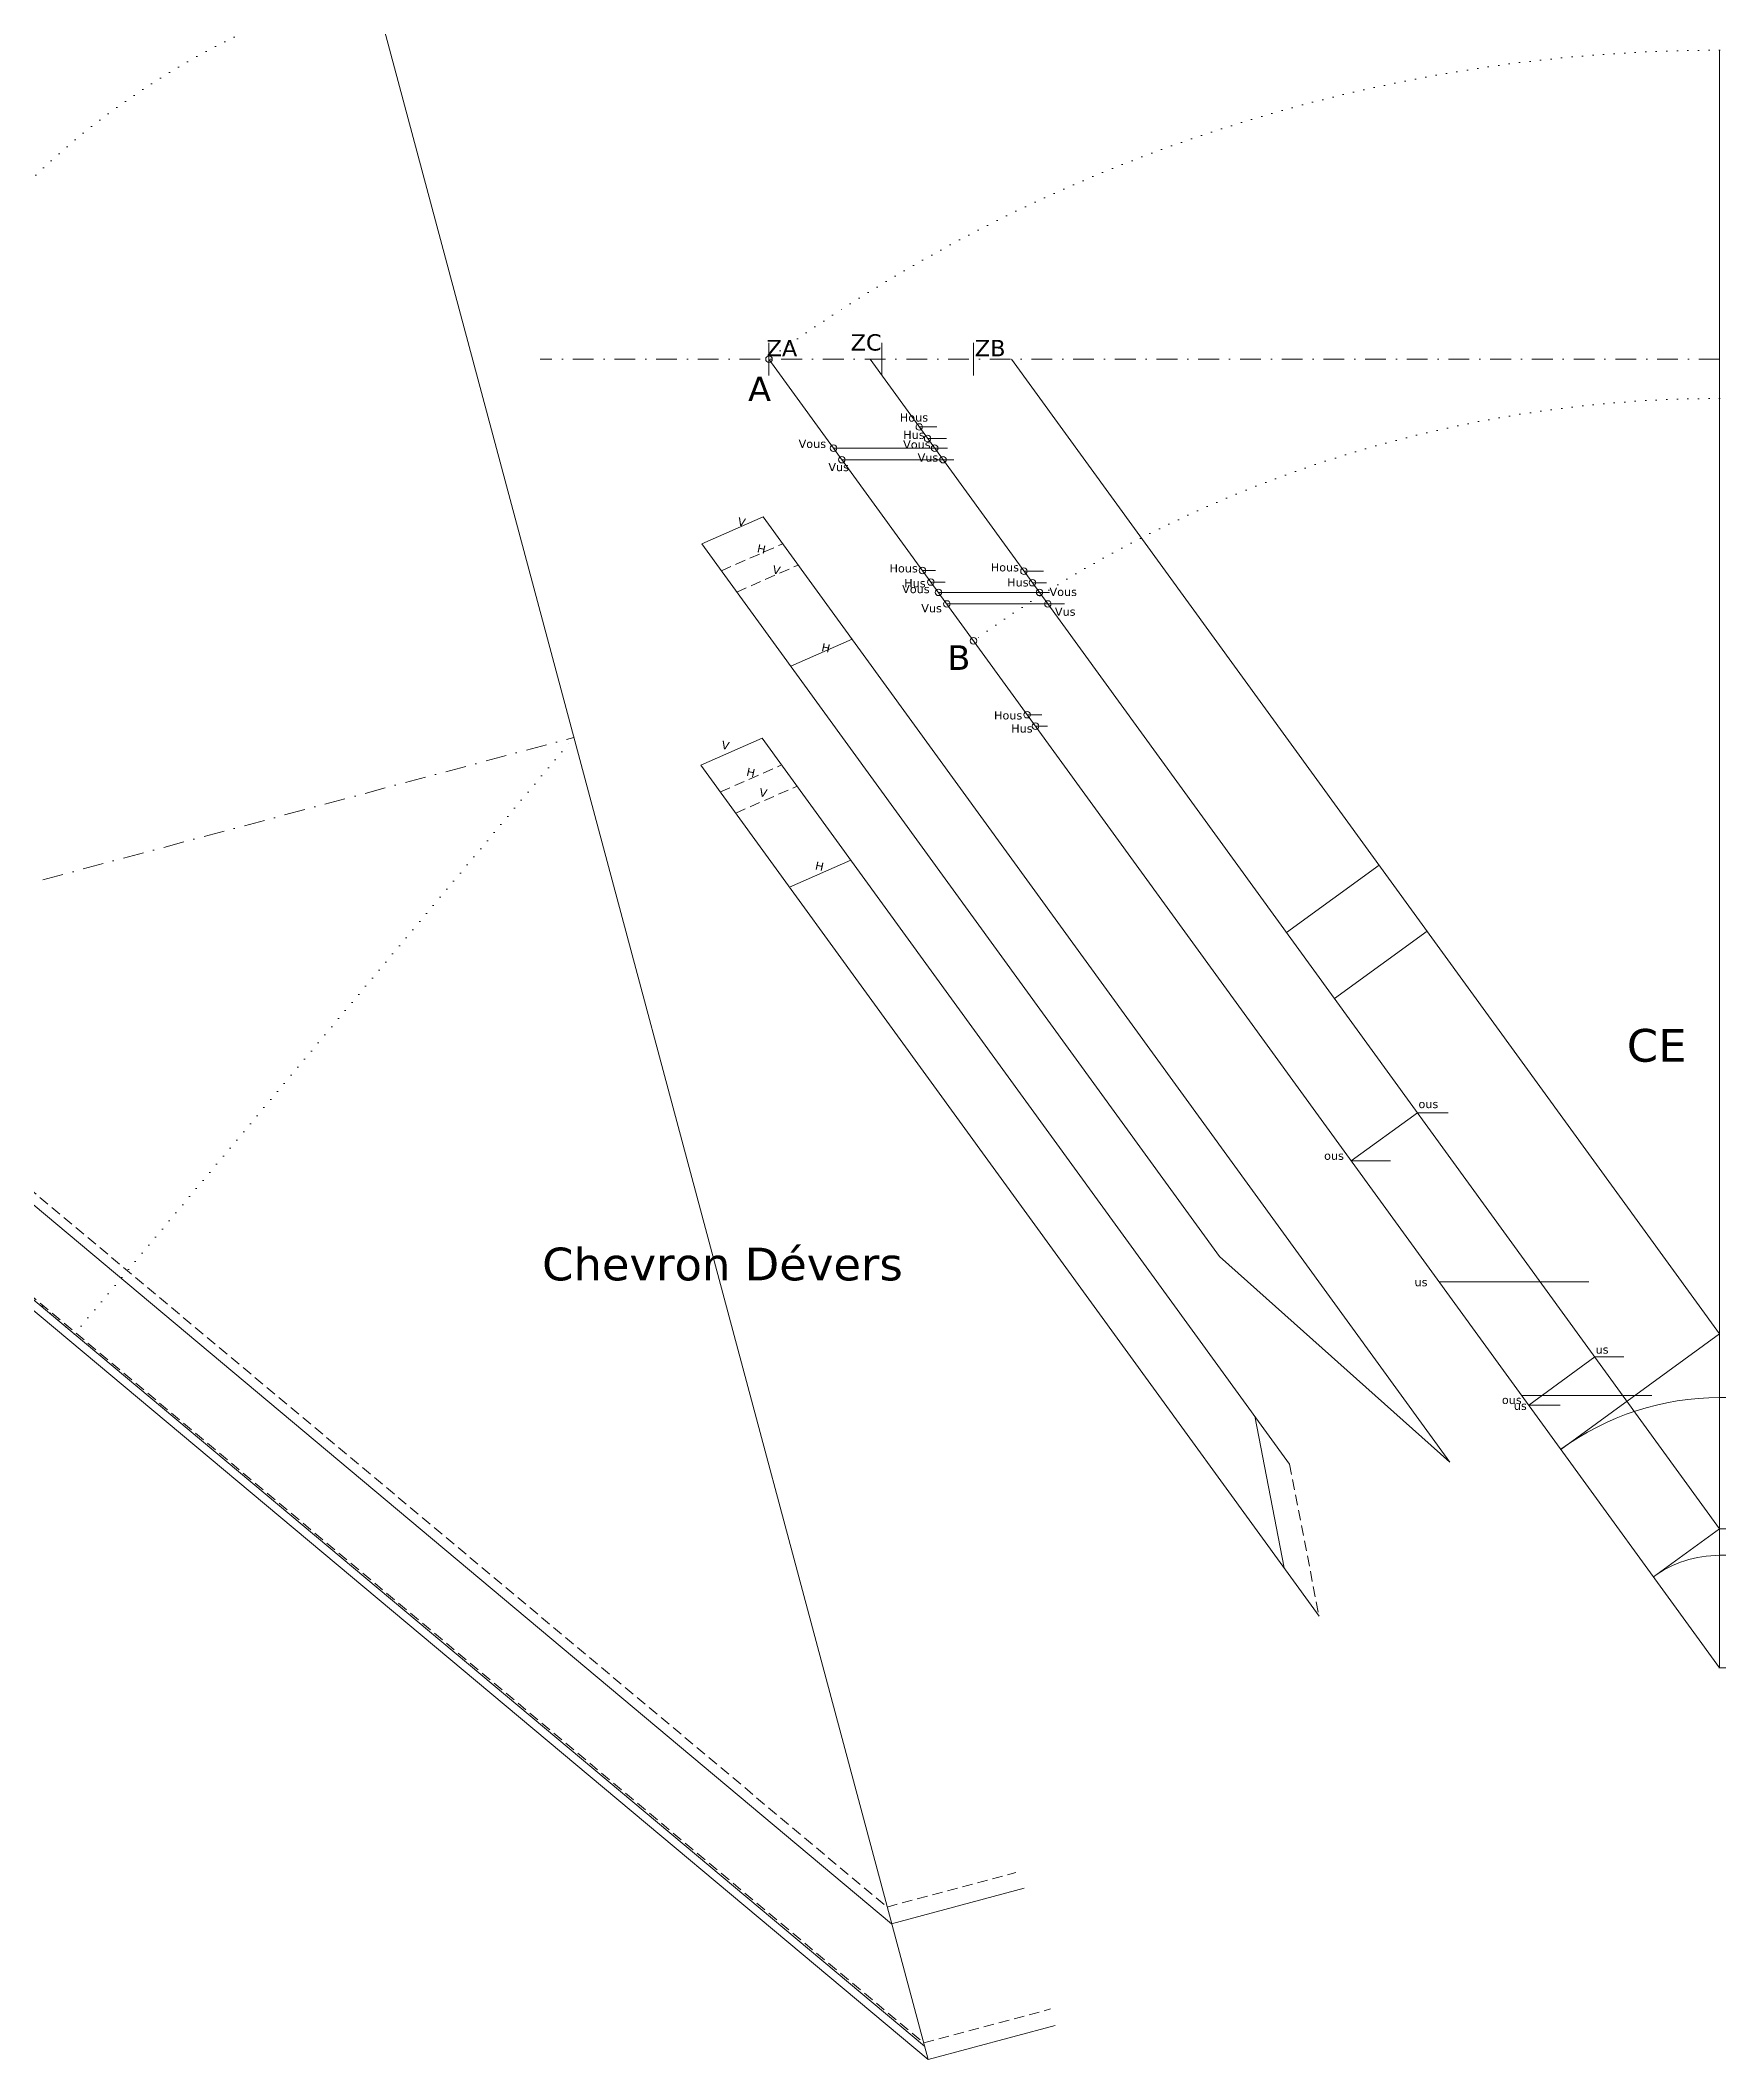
# Model space of a CAD drawing. Header units: millimetres. Extents: x -3200 to 2127, y -239 to 2121.
# Drawn here: x -1403 to -377, y -239 to 995 of the extents above; entities that cross this region are included whole.
import ezdxf

# ---------------------------------------------------------------- set-up
doc = ezdxf.new("R2010")
doc.units = ezdxf.units.MM
for name, pattern in [('DASHDOT', [25.4, 12.7, -6.35, 0, -6.35]), ('DASHED', [19.05, 12.7, -6.35]), ('DOT', [6.35, 0, -6.35]), ('HIDDEN', [9.525, 6.35, -3.175])]:
    doc.linetypes.add(name, pattern=pattern)
for name, color, linetype, lineweight, true_color in [('0_ch_chevron', 3, 'Continuous', 0, 0x00ff00), ('0_vpb_ch_devers', 7, 'Continuous', 0, 0xffffff), ('0_vue', 7, 'Continuous', 0, 0xffffff), ('1_coupe_empanon_1', 7, 'Continuous', 0, 0xffffff), ('1_coupe_empanon_2', 7, 'Continuous', 0, 0xffffff), ('2_herse_ch_panne', 6, 'Continuous', 0, 0xff00ff), ('2_herse_chevron', 3, 'Continuous', 0, 0x00ff00), ('2_herse_versant', 4, 'Continuous', 0, 0x00ffff), ('3_verif_empanon_1', 2, 'Continuous', 0, 0xffff00), ('3_verif_empanon_2', 2, 'Continuous', 0, 0xffff00)]:
    doc.layers.add(name, color=color, linetype=linetype, lineweight=lineweight, true_color=true_color)
doc.styles.add('textstyle100', font='')
doc.styles.add('textstyle101', font='')
doc.styles.add('textstyle102', font='')
doc.styles.add('textstyle103', font='')
doc.styles.add('textstyle104', font='')
doc.styles.add('textstyle105', font='')
doc.styles.add('textstyle106', font='')
doc.styles.add('textstyle107', font='')
doc.styles.add('textstyle108', font='')
doc.styles.add('textstyle109', font='')
doc.styles.add('textstyle12', font='')
doc.styles.add('textstyle121', font='')
doc.styles.add('textstyle123', font='')
doc.styles.add('textstyle125', font='')
doc.styles.add('textstyle127', font='')
doc.styles.add('textstyle129', font='')
doc.styles.add('textstyle131', font='')
doc.styles.add('textstyle133', font='')
doc.styles.add('textstyle135', font='')
doc.styles.add('textstyle14', font='')
doc.styles.add('textstyle15', font='')
doc.styles.add('textstyle21', font='')
doc.styles.add('textstyle27', font='')
doc.styles.add('textstyle28', font='')
doc.styles.add('textstyle29', font='')
doc.styles.add('textstyle30', font='')
doc.styles.add('textstyle31', font='')
doc.styles.add('textstyle32', font='')
doc.styles.add('textstyle33', font='')
doc.styles.add('textstyle34', font='')
doc.styles.add('textstyle35', font='')
doc.styles.add('textstyle36', font='')
doc.styles.add('textstyle37', font='')
doc.styles.add('textstyle88', font='')
doc.styles.add('textstyle89', font='')
doc.styles.add('textstyle92', font='')
doc.styles.add('textstyle93', font='')
doc.styles.get('textstyle100').set_extended_font_data('DejaVu Sans')
doc.styles.get('textstyle101').set_extended_font_data('DejaVu Sans')
doc.styles.get('textstyle102').set_extended_font_data('DejaVu Sans')
doc.styles.get('textstyle103').set_extended_font_data('DejaVu Sans')
doc.styles.get('textstyle104').set_extended_font_data('DejaVu Sans')
doc.styles.get('textstyle105').set_extended_font_data('DejaVu Sans')
doc.styles.get('textstyle106').set_extended_font_data('DejaVu Sans')
doc.styles.get('textstyle107').set_extended_font_data('DejaVu Sans')
doc.styles.get('textstyle108').set_extended_font_data('DejaVu Sans')
doc.styles.get('textstyle109').set_extended_font_data('DejaVu Sans')
doc.styles.get('textstyle12').set_extended_font_data('DejaVu Sans')
doc.styles.get('textstyle121').set_extended_font_data('DejaVu Sans')
doc.styles.get('textstyle123').set_extended_font_data('DejaVu Sans')
doc.styles.get('textstyle125').set_extended_font_data('DejaVu Sans')
doc.styles.get('textstyle127').set_extended_font_data('DejaVu Sans')
doc.styles.get('textstyle129').set_extended_font_data('DejaVu Sans')
doc.styles.get('textstyle131').set_extended_font_data('DejaVu Sans')
doc.styles.get('textstyle133').set_extended_font_data('DejaVu Sans')
doc.styles.get('textstyle135').set_extended_font_data('DejaVu Sans')
doc.styles.get('textstyle14').set_extended_font_data('DejaVu Sans')
doc.styles.get('textstyle15').set_extended_font_data('DejaVu Sans')
doc.styles.get('textstyle21').set_extended_font_data('DejaVu Sans')
doc.styles.get('textstyle27').set_extended_font_data('DejaVu Sans')
doc.styles.get('textstyle28').set_extended_font_data('DejaVu Sans')
doc.styles.get('textstyle29').set_extended_font_data('DejaVu Sans')
doc.styles.get('textstyle30').set_extended_font_data('DejaVu Sans')
doc.styles.get('textstyle31').set_extended_font_data('DejaVu Sans')
doc.styles.get('textstyle32').set_extended_font_data('DejaVu Sans')
doc.styles.get('textstyle33').set_extended_font_data('DejaVu Sans')
doc.styles.get('textstyle34').set_extended_font_data('DejaVu Sans')
doc.styles.get('textstyle35').set_extended_font_data('DejaVu Sans')
doc.styles.get('textstyle36').set_extended_font_data('DejaVu Sans')
doc.styles.get('textstyle37').set_extended_font_data('DejaVu Sans')
doc.styles.get('textstyle88').set_extended_font_data('DejaVu Sans')
doc.styles.get('textstyle89').set_extended_font_data('DejaVu Sans')
doc.styles.get('textstyle92').set_extended_font_data('DejaVu Sans')
doc.styles.get('textstyle93').set_extended_font_data('DejaVu Sans')

msp = doc.modelspace()

# ---------------------------------------------------------------- linework, layer by layer
at = {"layer": '0_ch_chevron'}
for p, q in [((-1586.2, 432.4), (-883, -156.4)), ((-1644.5, 416.8), (-860.7, -239.5)), ((-376.8, 85.1), (449.1, 85.1)), ((-376.8, 0), (400, 0)), ((-883, -156.4), (-802, -134.7)), ((-860.7, -239.5), (-783.1, -218.7))]:
    msp.add_line(p, q, dxfattribs=at)
at = {"layer": '0_ch_chevron', "linetype": 'HIDDEN'}
for p, q in [((-1579, 434.3), (-885.7, -146.2)), ((-1637.3, 418.7), (-863.4, -229.2)), ((-885.7, -146.2), (-807.1, -125.1)), ((-863.4, -229.2), (-785.8, -208.5))]:
    msp.add_line(p, q, dxfattribs=at)
at = {"layer": '0_vpb_ch_devers', "linetype": 'DOT'}
msp.add_line((-1382.7, 204), (-1077.3, 568.8), dxfattribs=at)
msp.add_arc((-1077.3, 568.8), 475.8, 105, 230.0606, dxfattribs=at)
at = {"layer": '0_vue', "color": 1, "true_color": 0xff0000}
for p, q in [((-1200.4, 1028.3), (-860.7, -239.5)), ((-376.8, 0), (-376.8, 988.9))]:
    msp.add_line(p, q, dxfattribs=at)
at = {"layer": '0_vue'}
for p, q in [((-958, 810), (-958, 790)), ((-889, 810), (-889, 790)), ((-832.9, 810), (-832.9, 790)), ((-958, 800), (-376.8, 0)), ((-896.2, 800), (-376.8, 85.1)), ((-809.7, 800), (-376.8, 204.2)), ((-641.6, 449.6), (-585, 490.8)), ((-612.2, 409.2), (-555.6, 450.3)), ((-1638.7, 418.3), (-862.9, -231.2))]:
    msp.add_line(p, q, dxfattribs=at)
at = {"layer": '0_vue', "linetype": 'DASHDOT'}
for p, q in [((-376.8, 800), (-1098, 800)), ((-3200, 0), (-1077.3, 568.8))]:
    msp.add_line(p, q, dxfattribs=at)
at = {"layer": '1_coupe_empanon_1'}
for p, q in [((-855.4, 758.6), (-866.1, 758.6)), ((-918.5, 745.6), (-848.8, 745.6)), ((-918.5, 745.6), (-856.7, 745.6)), ((-849.5, 751.5), (-861, 751.5)), ((-913.4, 738.6), (-845, 738.6)), ((-913.4, 738.6), (-851.6, 738.6)), ((-856.1, 670.9), (-864.2, 670.9)), ((-850.2, 663.8), (-859.1, 663.8)), ((-602, 310), (-561.5, 339.4)), ((-561.5, 339.4), (-542.7, 339.4)), ((-602, 310), (-578, 310)), ((-453.1, 190.1), (-493.5, 160.7)), ((-453.1, 190.1), (-435.3, 190.1)), ((-493.5, 160.7), (-474.3, 160.7))]:
    msp.add_line(p, q, dxfattribs=at)
for centre in [(-866.1, 758.6), (-861, 751.5), (-918.5, 745.6), (-856.7, 745.6), (-913.4, 738.6), (-851.6, 738.6), (-864.2, 670.9), (-859.1, 663.8)]:
    msp.add_circle(centre, 2, dxfattribs=at)
at = {"layer": '1_coupe_empanon_2'}
for p, q in [((-790.1, 670.4), (-802.1, 670.4)), ((-854.4, 657.5), (-786.5, 657.5)), ((-854.4, 657.5), (-792.6, 657.5)), ((-788.4, 663.4), (-796.9, 663.4)), ((-849.3, 650.4), (-777.3, 650.4)), ((-849.3, 650.4), (-787.5, 650.4)), ((-791.2, 582.7), (-800.1, 582.7)), ((-787.7, 575.7), (-795, 575.7)), ((-548.1, 235.9), (-456.7, 235.9)), ((-548.1, 235.9), (-486.3, 235.9)), ((-497.8, 166.6), (-418.3, 166.6)), ((-497.8, 166.6), (-436, 166.6))]:
    msp.add_line(p, q, dxfattribs=at)
for centre in [(-802.1, 670.4), (-854.4, 657.5), (-796.9, 663.4), (-792.6, 657.5), (-849.3, 650.4), (-787.5, 650.4), (-800.1, 582.7), (-795, 575.7)]:
    msp.add_circle(centre, 2, dxfattribs=at)
at = {"layer": '2_herse_ch_panne'}
for p, q in [((-473.8, 133.6), (-376.8, 204.2)), ((-417.2, 55.7), (-376.8, 85.1)), ((-376.8, 68.8), (449.1, 68.8))]:
    msp.add_line(p, q, dxfattribs=at)
at = {"layer": '2_herse_ch_panne', "linetype": 'DASHED'}
msp.add_line((-376.8, 165.2), (517.9, 165.2), dxfattribs=at)
at = {"layer": '2_herse_ch_panne'}
for radius in [165.2, 68.8]:
    msp.add_arc((-376.8, 0), radius, 90, 126, dxfattribs=at)
at = {"layer": '2_herse_chevron'}
for p, q in [((-417.2, 55.7), (-376.8, 85.1)), ((-376.8, 0), (762.4, 0))]:
    msp.add_line(p, q, dxfattribs=at)
at = {"layer": '2_herse_chevron', "linetype": 'DASHED'}
msp.add_line((-376.8, 68.8), (762.4, 68.8), dxfattribs=at)
at = {"layer": '2_herse_chevron'}
msp.add_arc((-376.8, 0), 68.8, 90, 126, dxfattribs=at)
at = {"layer": '2_herse_versant', "linetype": 'DOT'}
msp.add_line((-376.8, 0), (762.4, 0), dxfattribs=at)
at = {"layer": '2_herse_versant'}
for centre in [(-958, 800), (-832.9, 627.8)]:
    msp.add_circle(centre, 2, dxfattribs=at)
at = {"layer": '2_herse_versant', "linetype": 'DOT'}
for radius in [988.9, 776]:
    msp.add_arc((-376.8, 0), radius, 90, 126, dxfattribs=at)
at = {"layer": '3_verif_empanon_1'}
for p, q in [((-999, 687.1), (-961.5, 703.6)), ((-961.5, 703.6), (-541.7, 125.7)), ((-999, 687.1), (-682.5, 251.5)), ((-944.7, 612.4), (-907.2, 628.8)), ((-682.5, 251.5), (-541.7, 125.7))]:
    msp.add_line(p, q, dxfattribs=at)
at = {"layer": '3_verif_empanon_1', "linetype": 'HIDDEN'}
for p, q in [((-987.1, 670.7), (-949.6, 687.2)), ((-977.7, 657.7), (-940.2, 674.2))]:
    msp.add_line(p, q, dxfattribs=at)
at = {"layer": '3_verif_empanon_2'}
for p, q in [((-999.7, 551.9), (-962.2, 568.4)), ((-962.2, 568.4), (-639.7, 124.5)), ((-999.7, 551.9), (-621.7, 31.7)), ((-945.4, 477.2), (-907.9, 493.7)), ((-661, 153.9), (-643, 61.1))]:
    msp.add_line(p, q, dxfattribs=at)
at = {"layer": '3_verif_empanon_2', "linetype": 'HIDDEN'}
for p, q in [((-987.7, 535.5), (-950.3, 552)), ((-978.3, 522.6), (-940.8, 539)), ((-639.7, 124.5), (-621.7, 31.7))]:
    msp.add_line(p, q, dxfattribs=at)

# ---------------------------------------------------------------- texts
at = {"layer": '0_vue', "char_height": 4, "attachment_point": 1}
for s, insert, style in [('\\H10;ZC', (-908.1, 815.3), 'textstyle21'), ('\\H10;ZA', (-959.5, 811.8), 'textstyle15'), ('\\H10;ZB', (-832.2, 811.8), 'textstyle14'), ('\\H20;CE', (-433.5, 390.6), 'textstyle12'), ('\\H20;Chevron Dévers', (-1096.7, 256.9), 'textstyle27')]:
    msp.add_mtext(s, dxfattribs=dict(at, insert=insert, style=style))
at = {"layer": '1_coupe_empanon_1', "char_height": 4, "attachment_point": 1}
for s, insert, style in [('\\H5;Hous', (-878, 766.9), 'textstyle88'), ('\\H5;Hus', (-875.9, 756.3), 'textstyle92'), ('\\H5;Vous', (-939.9, 750.8), 'textstyle28'), ('\\H5;Vous', (-876, 750.4), 'textstyle29'), ('\\H5;Vus', (-867.1, 742.4), 'textstyle31'), ('\\H5;Vus', (-921.7, 736.6), 'textstyle30'), ('\\H5;Hous', (-884.3, 674.7), 'textstyle89'), ('\\H5;Hus', (-875.3, 665.6), 'textstyle93'), ('\\H5;ous', (-560.9, 347.2), 'textstyle33'), ('\\H5;ous', (-618.6, 315.6), 'textstyle32'), ('\\H5;us', (-452.6, 197.1), 'textstyle35'), ('\\H5;us', (-502.6, 162.7), 'textstyle34')]:
    msp.add_mtext(s, dxfattribs=dict(at, insert=insert, style=style))
at = {"layer": '1_coupe_empanon_2', "char_height": 4, "attachment_point": 1}
for s, insert, style in [('\\H5;Hous', (-822.4, 675.3), 'textstyle104'), ('\\H5;Vous', (-876.6, 662), 'textstyle102'), ('\\H5;Hus', (-812.4, 666.1), 'textstyle107'), ('\\H5;Vous', (-786.5, 660.3), 'textstyle103'), ('\\H5;Vus', (-864.9, 650.3), 'textstyle100'), ('\\H5;Vus', (-783.2, 648.2), 'textstyle101'), ('\\H5;Hous', (-820.4, 584.8), 'textstyle105'), ('\\H5;Hus', (-809.9, 576.8), 'textstyle106'), ('\\H5;us', (-563.3, 238.3), 'textstyle36'), ('\\H5;ous', (-509.9, 166.3), 'textstyle37')]:
    msp.add_mtext(s, dxfattribs=dict(at, insert=insert, style=style))
at = {"layer": '2_herse_versant', "char_height": 4, "attachment_point": 1}
for s, insert, style in [('\\H15;A', (-970.8, 789.4), 'textstyle109'), ('\\H15;B', (-849, 625.1), 'textstyle108')]:
    msp.add_mtext(s, dxfattribs=dict(at, insert=insert, style=style))
at = {"layer": '3_verif_empanon_1', "linetype": 'HIDDEN', "char_height": 4, "attachment_point": 1, "rotation": 348}
for s, insert, style in [('\\H5;V', (-976.5, 703.5), 'textstyle121'), ('\\H5;H', (-964.6, 687), 'textstyle125'), ('\\H5;V', (-955.2, 674.1), 'textstyle123'), ('\\H5;H', (-925.2, 626.6), 'textstyle127')]:
    msp.add_mtext(s, dxfattribs=dict(at, insert=insert, style=style))
at = {"layer": '3_verif_empanon_2', "char_height": 4, "attachment_point": 1, "rotation": 348}
for s, insert, style in [('\\H5;V', (-986.4, 566.9), 'textstyle131'), ('\\H5;H', (-971.1, 550.4), 'textstyle129'), ('\\H5;V', (-963.3, 537.9), 'textstyle133'), ('\\H5;H', (-929.1, 493.1), 'textstyle135')]:
    msp.add_mtext(s, dxfattribs=dict(at, insert=insert, style=style))

doc.saveas('drawing.dxf')
